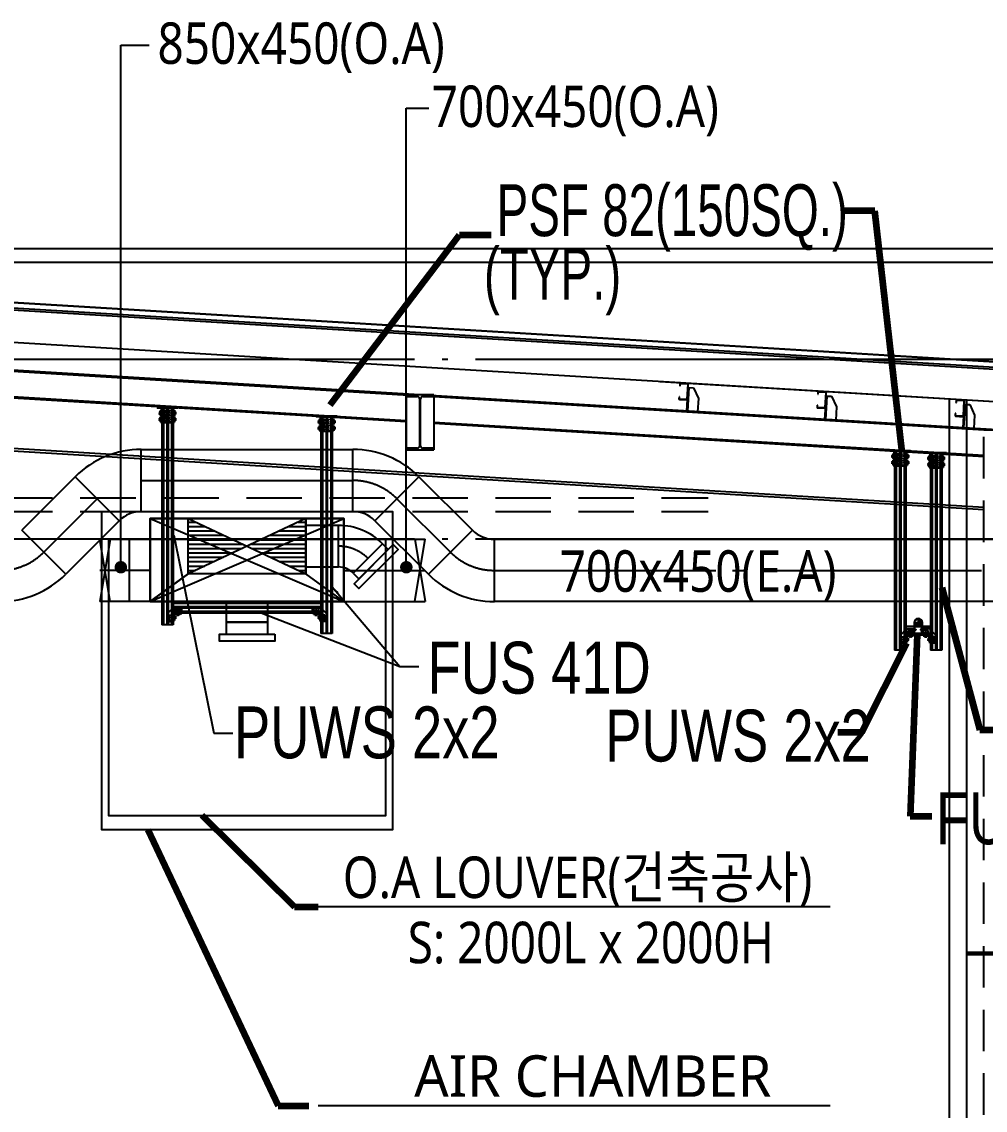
# Model space of a CAD drawing. Header units: millimetres. Extents: x 0 to 268175, y 0 to 74250.
# Drawn here: x 86202 to 93164, y 20569 to 28436 of the extents above; entities that cross this region are included whole.
import ezdxf
from ezdxf.enums import TextEntityAlignment as Align

# ---------------------------------------------------------------- set-up
doc = ezdxf.new("R2010")
doc.units = ezdxf.units.MM
doc.header["$LTSCALE"] = 200
for name, pattern in [('CEN-GAUN', [32.2, 30, -1, 0.2, -1]), ('CEN6', [12, 10, -0.75, 0.5, -0.75]), ('H3', [3, 2, -1]), ('HID', [2.3, 1.5, -0.8]), ('phl_thick', [0])]:
    doc.linetypes.add(name, pattern=pattern)
doc.layers.get('DEFPOINTS').update_dxf_attribs({"color": 137})
for name, color, linetype in [('1 CEN', 15, 'CEN-GAUN'), ('1 EA', 3, 'Continuous'), ('1 OA', 4, 'Continuous'), ('8ELE', 8, 'Continuous'), ('@@P3_P4 환상망 SUPPORT', 143, 'Continuous'), ('BA', 9, 'Continuous'), ('DIM', 7, 'Continuous'), ('PIPE', 3, 'Continuous'), ('PIPE RACK', 6, 'Continuous'), ('SYP_INSUL', 252, 'Continuous'), ('TE', 2, 'Continuous')]:
    doc.layers.add(name, color=color, linetype=linetype)
doc.styles.add('GHS_DIM', font='romans.shx', dxfattribs={"width": 0.7, "bigfont": 'ghs.shx'})
doc.styles.add('STD', font='simplex8.shx', dxfattribs={"width": 0.85, "bigfont": 'whgtxt.shx'})
doc.styles.add('SUNJIN', font='malgun.ttf')
doc.styles.add('돋움', font='')
doc.styles.add('돋움체', font='gulim.ttc')
doc.styles.get('돋움').set_extended_font_data('Dotum')
doc.dimstyles.new('DMA1', dxfattribs={"dimscale": 40, "dimtxt": 2.5, "dimasz": 3, "dimexe": 1, "dimexo": 1.5, "dimgap": 0.8, "dimtad": 1, "dimdec": 1, "dimdsep": 46, "dimtxsty": 'STD', "dimcen": -2.5, "dimclrd": 256, "dimclre": 256, "dimclrt": 7, "dimadec": 1, "dimazin": 2, "dimtfac": 0.75, "dimtdec": 1, "dimtmove": 2, "dimatfit": 3, "dimfxl": 1, "dimtvp": 1, "dimfrac": 2, "dimtolj": 1, "dimarcsym": 0})
doc.dimstyles.new('LEADER50', dxfattribs={"dimscale": 0, "dimtxt": 100, "dimasz": 100, "dimexe": 50, "dimexo": 50, "dimgap": 40, "dimtad": 1, "dimdec": 0, "dimdsep": 46, "dimtxsty": 'GHS_DIM', "dimcen": 2.5, "dimclrd": 1, "dimclre": 1, "dimclrt": 2, "dimadec": 0, "dimazin": 0, "dimtfac": 1, "dimtdec": 0, "dimtofl": 0, "dimtmove": 0, "dimatfit": 3, "dimfxl": 30, "dimtvp": 1, "dimtolj": 1, "dimtzin": 0, "dimarcsym": 0})
doc.dimstyles.new('SAMOO-25', dxfattribs={"dimscale": 100, "dimtxt": 2.5, "dimasz": 1, "dimexe": 2, "dimexo": 2, "dimgap": 1, "dimtad": 1, "dimdec": 0, "dimdsep": 46, "dimlunit": 6, "dimtxsty": '돋움', "dimblk": 'dimdot', "dimcen": 1, "dimclrd": 1, "dimclre": 1, "dimclrt": 3, "dimadec": 0, "dimazin": 0, "dimtm": 1e-09, "dimtfac": 1, "dimtdec": 0, "dimtix": 1, "dimtmove": 2, "dimatfit": 3, "dimldrblk": 'NONE', "dimfxl": 8, "dimtolj": 1, "dimarcsym": 0})

# ---------------------------------------------------------------- blocks, each defined once
blk = doc.blocks.new('A$C7DF4670E')
at = {"layer": 'PIPE', "color": 1}
blk.add_lwpolyline([(13.8, 58.6, -1), (63.8, 58.6), (63.8, 0), (68.8, 0), (68.8, 58.6, 1), (8.8, 58.6), (8.8, 0), (13.8, 0)], format="xyb", close=True, dxfattribs=at)
for points in [[(22.7, 5), (0, 5), (0, 9.3), (22.7, 9.3)], [(55, 5), (77.7, 5), (77.7, 9.3), (55, 9.3)]]:
    blk.add_lwpolyline(points, close=True, dxfattribs=at)
blk = doc.blocks.new('*X2627')
at = {"color": 0}
for p, q in [((-12702.2, 15370), (-12701.5, 15370)), ((-12697.4, 15360), (-12658.3, 15360)), ((-12679.2, 15370), (-12653.5, 15370)), ((-12677, 15380), (-12653.6, 15380))]:
    blk.add_line(p, q, dxfattribs=at)
blk = doc.blocks.new('A$C621C202B')
at = {"layer": 'PIPE', "color": 1}
for p, q in [((0, 35), (70, 35)), ((35, 70), (35, 0))]:
    blk.add_line(p, q, dxfattribs=at)
at = {"layer": 'PIPE'}
blk.add_circle((35, 35), 25, dxfattribs=at)
at = {"layer": 'PIPE', "color": 2}
for centre, start, end in [((22.5, 35), 180, 0), ((47.5, 35), 0, 180)]:
    blk.add_arc(centre, 12.5, start, end, dxfattribs=at)
at = {"layer": 'PIPE', "color": 1}
blk.add_blockref('*X2627', (12712.8, -15340.6), dxfattribs=at)
blk = doc.blocks.new('A$C33D3164D')
at = {"layer": 'PIPE'}
for name, p in [('A$C7DF4670E', (0, 0)), ('A$C621C202B', (3.8, 23.6))]:
    blk.add_blockref(name, p, dxfattribs=at)
blk = doc.blocks.new('A$Cd080613a')
at = {"layer": '@@P3_P4 환상망 SUPPORT', "color": 2, "linetype": 'phl_thick'}
for p, q in [((-20, 4.434), (-18.540497, 4.434)), ((-20, 1.034), (-20, 4.434)), ((-20, 1.034), (-18.540497, 1.034)), ((-18.540497, 4.434), (-11.18034, 4.434)), ((-18.540497, 1.034), (-18.540497, 4.434)), ((-18.540497, 1.034), (-11.18034, 1.034)), ((-13.5, 0), (-13.5, 1.034)), ((-13.5, 0), (-8, 0)), ((-11.18034, 4.434), (-10.999621, 4.526016)), ((-11.18034, 1.034), (-11.18034, 4.434)), ((-11.18034, 1.034), (-8.008727, 1.034)), ((-10.999621, 4.526016), (-10.817799, 4.607405)), ((-10.817799, 4.607405), (-10.635521, 4.678167)), ((-10.635521, 4.678167), (-10.453605, 4.738253)), ((-10.5, -10.466), (-10.5, 0)), ((-10.453605, 4.738253), (-10.273729, 4.787376)), ((-10.309559, 6.434007), (10.309559, 6.434007)), ((-10.273729, 4.787376), (-10.096742, 4.825514)), ((-10.096742, 4.825514), (-9.923378, 4.852767)), ((-9.923378, 4.852767), (-9.754732, 4.869109)), ((-9.754732, 4.869109), (-9.592018, 4.874416)), ((-9.43597, 4.869011), (-9.592018, 4.874416)), ((-9.45, 12.285517), (-8.5, 12.834)), ((-9.45, 12.285517), (-9.425949, 12.285517)), ((-9.45, 6.434), (-9.45, 12.285517)), ((-9.286802, 4.852541), (-9.43597, 4.869011)), ((-9.425949, 12.285517), (-9.225178, 12.382765)), ((-9.425949, 6.434), (-9.425949, 12.285517)), ((-9.14507, 4.825103), (-9.286802, 4.852541)), ((-9.225178, 12.382765), (-9.028632, 12.46982)), ((-9.011345, 4.786714), (-9.14507, 4.825103)), ((-9.028632, 12.46982), (-8.835734, 12.547031)), ((-8.886751, 4.737605), (-9.011345, 4.786714)), ((-8.771402, 4.677806), (-8.886751, 4.737605)), ((-8.835734, 12.547031), (-8.645934, 12.614685)), ((-8.66519, 4.60729), (-8.771402, 4.677806)), ((-8.568009, 4.52603), (-8.66519, 4.60729)), ((-8.645934, 12.614685), (-8.458704, 12.673015)), ((-8.479752, 4.434), (-8.568009, 4.52603)), ((-8.5, 12.834), (8.5, 12.834)), ((-8.383024, 4.342905), (-8.479752, 4.434)), ((-8.479752, 4.434), (8.479752, 4.434)), ((-8.458704, 12.673015), (-8.273532, 12.722205)), ((-8.298335, 4.244727), (-8.383024, 4.342905)), ((-8.225616, 4.140826), (-8.298335, 4.244727)), ((-8.273532, 12.722205), (-8.089918, 12.762387)), ((-8.164452, 4.032743), (-8.225616, 4.140826)), ((-8.114311, 3.921798), (-8.164452, 4.032743)), ((-8.073442, 3.805669), (-8.114311, 3.921798)), ((-8.089918, 12.762387), (-7.907369, 12.793645)), ((-8.041426, 3.683749), (-8.073442, 3.805669)), ((-8.018427, 3.556566), (-8.041426, 3.683749)), ((-8.004602, 3.42465), (-8.018427, 3.556566)), ((-8.006255, 0.977988), (-8.008727, 1.034)), ((-8.004136, 0.924002), (-8.006255, 0.977988)), ((-8.000031, 3.288557), (-8.004602, 3.42465)), ((-8.002394, 0.872075), (-8.004136, 0.924002)), ((-8.001102, 0.822352), (-8.002394, 0.872075)), ((-8.000288, 0.774408), (-8.001102, 0.822352)), ((-8, 0.727727), (-8.000288, 0.774408)), ((-8, -0.157176), (-8, 3.288561)), ((-7.997347, 2.169936), (-8, 2.238707)), ((-7.989459, 2.102767), (-7.997347, 2.169936)), ((-7.976272, 2.037446), (-7.989459, 2.102767)), ((-7.957771, 1.974207), (-7.976272, 2.037446)), ((-7.934047, 1.913249), (-7.957771, 1.974207)), ((-7.905217, 1.854768), (-7.934047, 1.913249)), ((-7.907369, 12.793645), (-7.725397, 12.816016)), ((-7.871396, 1.798956), (-7.905217, 1.854768)), ((-7.832213, 1.745381), (-7.871396, 1.798956)), ((-7.78686, 1.693336), (-7.832213, 1.745381)), ((-7.735268, 1.643293), (-7.78686, 1.693336)), ((-7.677382, 1.595741), (-7.735268, 1.643293)), ((-7.725397, 12.816016), (-7.543511, 12.829488)), ((-7.613221, 1.551128), (-7.677382, 1.595741)), ((-7.54299, 1.509804), (-7.613221, 1.551128)), ((-7.543511, 12.829488), (-7.361216, 12.834)), ((-7.466933, 1.472099), (-7.54299, 1.509804)), ((-7.385253, 1.438355), (-7.466933, 1.472099)), ((-7.298238, 1.408783), (-7.385253, 1.438355)), ((-7.17892, 12.829488), (-7.361216, 12.834)), ((-7.206336, 1.383563), (-7.298238, 1.408783)), ((-7.110023, 1.362871), (-7.206336, 1.383563)), ((-6.997035, 12.816016), (-7.17892, 12.829488)), ((-7.009788, 1.34687), (-7.110023, 1.362871)), ((-6.90625, 1.335597), (-7.009788, 1.34687)), ((-6.815063, 12.793645), (-6.997035, 12.816016)), ((-6.800099, 1.329011), (-6.90625, 1.335597)), ((-6.632514, 12.762387), (-6.815063, 12.793645)), ((-6.691977, 1.327135), (-6.800099, 1.329011)), ((-6.691977, 1.327135), (-6.581325, 1.329907)), ((-6.4489, 12.722205), (-6.632514, 12.762387)), ((-6.581325, 1.329907), (-6.467915, 1.337363)), ((-6.467915, 1.337363), (-6.352408, 1.349526)), ((-6.263728, 12.673015), (-6.4489, 12.722205)), ((-6.352408, 1.349526), (-6.235472, 1.366419)), ((-6.076497, 12.614685), (-6.263728, 12.673015)), ((-6.235472, 1.366419), (-6.117777, 1.387979)), ((-6.117777, 1.387979), (-6, 1.414014)), ((-5.886698, 12.547031), (-6.076497, 12.614685)), ((-6, 1.414014), (-5.30323, 1.57262)), ((-6, -1.216), (-6, 1.414014)), ((-5.6938, 12.46982), (-5.886698, 12.547031)), ((-5.497254, 12.382765), (-5.6938, 12.46982)), ((-5.296482, 12.285517), (-5.497254, 12.382765)), ((-5.30323, 1.57262), (-4.617331, 1.711087)), ((-5.296482, 12.285517), (-4.129467, 12.285517)), ((-5.296482, 6.434), (-5.296482, 12.285517)), ((-4.617331, 1.711087), (-3.940787, 1.829986)), ((-4.129467, 12.285517), (-3.727924, 12.382765)), ((-4.129467, 6.434), (-4.129467, 12.285517)), ((-3.940787, 1.829986), (-3.272149, 1.929801)), ((-3.727924, 12.382765), (-3.334832, 12.46982)), ((-3.334832, 12.46982), (-2.949037, 12.547031)), ((-3.272149, 1.929801), (-2.610019, 2.010935)), ((-2.949037, 12.547031), (-2.569437, 12.614685)), ((-2.610019, 2.010935), (-1.953047, 2.07371)), ((-2.569437, 12.614685), (-2.194977, 12.673015)), ((-2.194977, 12.673015), (-1.824632, 12.722205)), ((-1.953047, 2.07371), (-1.299912, 2.118373)), ((-1.824632, 12.722205), (-1.457404, 12.762387)), ((-1.457404, 12.762387), (-1.092307, 12.793645)), ((-1.299912, 2.118373), (-0.649322, 2.145102)), ((-1.092307, 12.793645), (-0.728363, 12.816016)), ((-0.728363, 12.816016), (-0.364591, 12.829488)), ((-0.649322, 2.145102), (0, 2.154)), ((-0.364591, 12.829488), (0, 12.834)), ((0.364591, 12.829488), (0, 12.834)), ((0.649322, 2.145102), (0, 2.154)), ((0.728363, 12.816016), (0.364591, 12.829488)), ((1.299912, 2.118373), (0.649322, 2.145102)), ((1.092307, 12.793645), (0.728363, 12.816016)), ((1.457404, 12.762387), (1.092307, 12.793645)), ((1.953047, 2.07371), (1.299912, 2.118373)), ((1.824632, 12.722205), (1.457404, 12.762387)), ((2.194977, 12.673015), (1.824632, 12.722205)), ((2.610019, 2.010935), (1.953047, 2.07371)), ((2.569437, 12.614685), (2.194977, 12.673015)), ((2.949037, 12.547031), (2.569437, 12.614685)), ((3.272149, 1.929801), (2.610019, 2.010935)), ((3.334832, 12.46982), (2.949037, 12.547031)), ((3.940787, 1.829986), (3.272149, 1.929801)), ((3.727924, 12.382765), (3.334832, 12.46982)), ((4.129467, 12.285517), (3.727924, 12.382765)), ((4.617331, 1.711087), (3.940787, 1.829986)), ((4.129467, 12.285517), (5.296482, 12.285517)), ((4.129467, 6.434), (4.129467, 12.285517)), ((5.30323, 1.57262), (4.617331, 1.711087)), ((5.296482, 12.285517), (5.517089, 12.391922)), ((5.296482, 6.434), (5.296482, 12.285517)), ((6, 1.414014), (5.30323, 1.57262)), ((5.517089, 12.391922), (5.732653, 12.48604)), ((5.732653, 12.48604), (5.943938, 12.568319)), ((5.943938, 12.568319), (6.151669, 12.639125)), ((6.117777, 1.387979), (6, 1.414014)), ((6, -1.216), (6, 1.414014)), ((6.235472, 1.366419), (6.117777, 1.387979)), ((6.151669, 12.639125), (6.356539, 12.698744)), ((6.352408, 1.349526), (6.235472, 1.366419)), ((6.467915, 1.337363), (6.352408, 1.349526)), ((6.356539, 12.698744), (6.559224, 12.747389)), ((6.581325, 1.329907), (6.467915, 1.337363)), ((6.559224, 12.747389), (6.760381, 12.785202)), ((6.691977, 1.327135), (6.581325, 1.329907)), ((6.691977, 1.327135), (6.800099, 1.329011)), ((6.760381, 12.785202), (6.960663, 12.812253)), ((6.800099, 1.329011), (6.90625, 1.335597)), ((6.90625, 1.335597), (7.009788, 1.34687)), ((6.960663, 12.812253), (7.160721, 12.828542)), ((7.009788, 1.34687), (7.110023, 1.362871)), ((7.110023, 1.362871), (7.206336, 1.383563)), ((7.160721, 12.828542), (7.361216, 12.834)), ((7.206336, 1.383563), (7.298238, 1.408783)), ((7.298238, 1.408783), (7.385253, 1.438355)), ((7.583949, 12.827266), (7.361216, 12.834)), ((7.385253, 1.438355), (7.466933, 1.472099)), ((7.466933, 1.472099), (7.54299, 1.509804)), ((7.54299, 1.509804), (7.613221, 1.551128)), ((7.806234, 12.80717), (7.583949, 12.827266)), ((7.613221, 1.551128), (7.677382, 1.595741)), ((7.677382, 1.595741), (7.735268, 1.643293)), ((7.735268, 1.643293), (7.78686, 1.693336)), ((7.78686, 1.693336), (7.832213, 1.745381)), ((8.028974, 12.773795), (7.806234, 12.80717)), ((7.832213, 1.745381), (7.871395, 1.798957)), ((7.871395, 1.798957), (7.905217, 1.854768)), ((7.905217, 1.854768), (7.934047, 1.913249)), ((7.934047, 1.913249), (7.957771, 1.974207)), ((7.957771, 1.974207), (7.976272, 2.037446)), ((7.976272, 2.037446), (7.989459, 2.102767)), ((7.989459, 2.102767), (7.997347, 2.169936)), ((7.997347, 2.169936), (8, 2.238707)), ((8, 3.288561), (8.004602, 3.42465)), ((8, -0.157176), (8, 3.288561)), ((8, 0.727727), (8.000288, 0.774408)), ((8, 0), (13.5, 0)), ((8.000288, 0.774408), (8.001102, 0.822352)), ((8.001102, 0.822352), (8.002394, 0.872075)), ((8.002394, 0.872075), (8.004128, 0.923982)), ((8.004128, 0.923982), (8.006255, 0.977988)), ((8.004602, 3.42465), (8.018427, 3.556566)), ((8.006255, 0.977988), (8.008727, 1.034)), ((8.008727, 1.034), (20, 1.034)), ((8.018427, 3.556566), (8.041426, 3.683749)), ((8.253062, 12.727113), (8.028974, 12.773795)), ((8.041426, 3.683749), (8.073442, 3.805669)), ((8.073442, 3.805669), (8.114311, 3.921798)), ((8.114311, 3.921798), (8.164452, 4.032743)), ((8.164452, 4.032743), (8.225616, 4.140826)), ((8.225616, 4.140826), (8.298335, 4.244727)), ((8.479397, 12.666988), (8.253062, 12.727113)), ((8.298335, 4.244727), (8.383024, 4.342905)), ((8.383024, 4.342905), (8.4798, 4.433966)), ((8.70889, 12.593179), (8.479397, 12.666988)), ((8.479752, 4.434), (8.567993, 4.526015)), ((9.45, 12.285517), (8.5, 12.834)), ((8.567993, 4.526015), (8.665364, 4.607404)), ((8.665364, 4.607404), (8.772082, 4.678167)), ((8.942483, 12.505333), (8.70889, 12.593179)), ((8.772082, 4.678167), (8.888251, 4.738253)), ((8.888251, 4.738253), (9.013275, 4.787375)), ((9.181157, 12.402978), (8.942483, 12.505333)), ((9.013275, 4.787375), (9.146859, 4.825513)), ((9.146859, 4.825513), (9.288848, 4.852767)), ((9.425949, 12.285517), (9.181157, 12.402978)), ((9.288848, 4.852767), (9.438622, 4.869109)), ((9.425949, 12.285517), (9.45, 12.285517)), ((9.425949, 6.434), (9.425949, 12.285517)), ((9.438622, 4.869109), (9.595039, 4.874416)), ((9.45, 6.434), (9.45, 12.285517)), ((9.757758, 4.869011), (9.595039, 4.874416)), ((9.925931, 4.852541), (9.757758, 4.869011)), ((10.099052, 4.825103), (9.925931, 4.852541)), ((10.276366, 4.786714), (10.099052, 4.825103)), ((10.45592, 4.737606), (10.276366, 4.786714)), ((10.63676, 4.677807), (10.45592, 4.737606)), ((10.5, -10.466), (10.5, 0)), ((10.81822, 4.607291), (10.63676, 4.677807)), ((10.999636, 4.526031), (10.81822, 4.607291)), ((11.18034, 4.434), (10.999636, 4.526031)), ((11.18034, 4.434), (18.540497, 4.434)), ((11.18034, 1.034), (11.18034, 4.434)), ((13.5, 0), (13.5, 1.034)), ((18.540497, 4.434), (20, 4.434)), ((18.540497, 1.034), (18.540497, 4.434)), ((20, 1.034), (20, 4.434)), ((-17.5, -10.466), (-6.800735, -10.466)), ((-17.5, -18.466001), (-17.5, -10.466)), ((-17.5, -18.466001), (17.5, -18.466001)), ((-6.800735, -16.249999), (-6.800735, -10.466)), ((-6.800735, -16.249999), (6.800735, -16.249999)), ((-6, -1.216), (6, -1.216)), ((-5, -20.63), (-5, -18.466001)), ((-4.064, -21.565999), (-5, -20.63)), ((-5, -20.63), (5, -20.63)), ((-4.064, -21.565999), (4.064, -21.565999)), ((4.064, -21.565999), (5, -20.63)), ((5, -20.63), (5, -18.466001)), ((6.800735, -10.466), (17.5, -10.466)), ((6.800735, -16.249999), (6.800735, -10.466)), ((14.5, -18.466001), (14.5, -10.466)), ((17.5, -18.466001), (17.5, -10.466))]:
    blk.add_line(p, q, dxfattribs=at)
for centre, start, end in [((-10.309559, -0.066037), 90.0000006357, 136.1868593859), ((10.309559, -0.066037), 43.8131406141, 89.9999993643)]:
    blk.add_arc(centre, 6.500044, start, end, dxfattribs=at)
for centre, start_param, end_param in [((-6, -0.157176), 3.1415926536, 4.7123889763), ((6, -0.157176), 4.7123889844, 6.2831853072)]:
    blk.add_ellipse(centre, major_axis=(2, 0), ratio=0.529412, start_param=start_param, end_param=end_param, dxfattribs=at)
blk = doc.blocks.new('A$C467f8655')
at = {"layer": '@@P3_P4 환상망 SUPPORT', "color": 5, "linetype": 'Continuous', "lineweight": 0, "extrusion": (1, -2.22045e-16, -2.22045e-16)}
for p, q in [((-75, 0), (-75, -8)), ((-75, 0), (75, 0)), ((75, 0), (75, -8)), ((-75, -8), (75, -8)), ((-46, -116), (-46, -8)), ((-29.8, -25), (-29.8, -35.3)), ((-29.8, -48.7), (-29.8, -59)), ((-29.8, -71), (-29.8, -81.3)), ((-14.2, -24), (-28.8, -24)), ((-28.8, -60), (-14.2, -60)), ((-14.2, -70), (-28.8, -70)), ((-13.2, -35.3), (-13.2, -25)), ((-13.2, -59), (-13.2, -48.7)), ((-13.2, -81.3), (-13.2, -71)), ((-1, -116), (-1, -8)), ((1, -116), (1, -8)), ((13.2, -35.3), (13.2, -25)), ((13.2, -59), (13.2, -48.7)), ((13.2, -81.3), (13.2, -71)), ((14.2, -24), (28.8, -24)), ((28.8, -60), (14.2, -60)), ((14.2, -70), (28.8, -70)), ((29.8, -25), (29.8, -35.3)), ((29.8, -48.7), (29.8, -59)), ((29.8, -71), (29.8, -81.3)), ((46, -116), (46, -8)), ((-38, -116), (-46, -116)), ((-38, -116), (-1, -116)), ((-29.8, -94.7), (-29.8, -105)), ((-28.8, -106), (-14.2, -106)), ((-13.2, -105), (-13.2, -94.7)), ((1, -116), (38, -116)), ((13.2, -105), (13.2, -94.7)), ((28.8, -106), (14.2, -106)), ((29.8, -94.7), (29.8, -105)), ((46, -116), (38, -116))]:
    blk.add_line(p, q, dxfattribs=at)
at = {"layer": '@@P3_P4 환상망 SUPPORT', "color": 5, "linetype": 'Continuous', "lineweight": 0}
for centre, radius, start, end in [((-21.5, -42), 10.7, 140.77312, 219.22688), ((-21.5, -42), 10.6, 320.77312, 39.22688), ((-21.5, -88), 10.7, 140.77312, 219.22688), ((-21.5, -88), 10.6, 320.77312, 39.22688)]:
    blk.add_arc(centre, radius, start, end, dxfattribs=at)
at = {"layer": '@@P3_P4 환상망 SUPPORT', "color": 5, "linetype": 'Continuous', "lineweight": 0, "extrusion": (-2.22045e-16, 4.93038e-32, -1)}
for centre, radius, start, end in [((28.8, -25), 1, 0, 90), ((28.8, -59), 1, 270, 0), ((28.8, -71), 1, 0, 90), ((14.2, -25), 1, 90, 180), ((14.2, -59), 1, 180, 270), ((14.2, -71), 1, 90, 180), ((-21.5, -42), 10.6, 320.77312, 39.22688), ((-14.2, -25), 1, 0, 90), ((-14.2, -59), 1, 270, 0), ((-14.2, -71), 1, 0, 90), ((-28.8, -25), 1, 90, 180), ((-28.8, -59), 1, 180, 270), ((-28.8, -71), 1, 90, 180), ((-21.5, -42), 10.6, 140.77312, 219.22688), ((28.8, -105), 1, 270, 0), ((14.2, -105), 1, 180, 270), ((-21.5, -88), 10.6, 320.77312, 39.22688), ((-14.2, -105), 1, 270, 0), ((-28.8, -105), 1, 180, 270), ((-21.5, -88), 10.6, 140.77312, 219.22688)]:
    blk.add_arc(centre, radius, start, end, dxfattribs=at)
at = {"layer": '@@P3_P4 환상망 SUPPORT', "color": 2, "linetype": 'Continuous', "xscale": -1, "rotation": 90}
for p in [(-46, -42), (-46, -88)]:
    blk.add_blockref('A$Cd080613a', p, dxfattribs=at)
at = {"layer": '@@P3_P4 환상망 SUPPORT', "color": 2, "linetype": 'Continuous', "rotation": 270}
for p in [(46, -42), (46, -88)]:
    blk.add_blockref('A$Cd080613a', p, dxfattribs=at)
blk = doc.blocks.new('*U3831')
at = {"layer": '@@P3_P4 환상망 SUPPORT', "linetype": 'phl_thick'}
for p, q in [((0, 41), (1565.6, 41)), ((0, -41), (0, 41)), ((0, 36.1), (1565.6, 36.1)), ((0, 31.3), (1565.6, 31.3)), ((0, 30.6), (1565.6, 30.6)), ((0, 30.4), (1565.6, 30.4)), ((0, 29.7), (1565.6, 29.7)), ((0, 4.1), (1565.6, 4.1)), ((0, 0), (1565.6, 0)), ((1565.6, -41), (1565.6, 41)), ((0, -4.1), (1565.6, -4.1)), ((0, -29.7), (1565.6, -29.7)), ((0, -30.4), (1565.6, -30.4)), ((0, -30.6), (1565.6, -30.6)), ((0, -31.3), (1565.6, -31.3)), ((0, -36.1), (1565.6, -36.1)), ((0, -41), (1565.6, -41))]:
    blk.add_line(p, q, dxfattribs=at)
blk = doc.blocks.new('*U3832')
at = {"layer": '@@P3_P4 환상망 SUPPORT', "linetype": 'phl_thick'}
for p, q in [((0, 41), (1565.6, 41)), ((0, -41), (0, 41)), ((0, 36.1), (1565.6, 36.1)), ((0, 31.3), (1565.6, 31.3)), ((0, 30.6), (1565.6, 30.6)), ((0, 30.4), (1565.6, 30.4)), ((0, 29.7), (1565.6, 29.7)), ((0, 4.1), (1565.6, 4.1)), ((0, 0), (1565.6, 0)), ((1565.6, -41), (1565.6, 41)), ((0, -4.1), (1565.6, -4.1)), ((0, -29.7), (1565.6, -29.7)), ((0, -30.4), (1565.6, -30.4)), ((0, -30.6), (1565.6, -30.6)), ((0, -31.3), (1565.6, -31.3)), ((0, -36.1), (1565.6, -36.1)), ((0, -41), (1565.6, -41))]:
    blk.add_line(p, q, dxfattribs=at)
blk = doc.blocks.new('*U3787')
at = {"layer": '@@P3_P4 환상망 SUPPORT', "linetype": 'phl_thick'}
for p, q in [((0, 41), (1068, 41)), ((0, -41), (0, 41)), ((0, 36.1), (1068, 36.1)), ((0, 31.3), (1068, 31.3)), ((0, 30.6), (1068, 30.6)), ((0, 30.4), (1068, 30.4)), ((0, 29.7), (1068, 29.7)), ((0, 4.1), (1068, 4.1)), ((0, 0), (1068, 0)), ((1068, -41), (1068, 41)), ((0, -4.1), (1068, -4.1)), ((0, -29.7), (1068, -29.7)), ((0, -30.4), (1068, -30.4)), ((0, -30.6), (1068, -30.6)), ((0, -31.3), (1068, -31.3)), ((0, -36.1), (1068, -36.1)), ((0, -41), (1068, -41))]:
    blk.add_line(p, q, dxfattribs=at)
blk = doc.blocks.new('A$Cc3c98554')
at = {"layer": '@@P3_P4 환상망 SUPPORT', "color": 6, "linetype": 'phl_thick'}
for p, q in [((-57, 0), (0, 0)), ((0, -45), (0, 0)), ((-103, -46), (-57.000017, -0.000015)), ((-103, -103), (-103, -46)), ((-91, -57), (-74.5, -57)), ((-91, -68.265017), (-91, -57)), ((-74.5, -68.265017), (-74.5, -57)), ((-64.816234, -46), (-57, -38.183766)), ((-64.816234, -46), (-62, -46)), ((-63, -103), (-63, -46)), ((-62, -103), (-62, -46)), ((-58, -103), (-58, -46)), ((-57, -41), (-57, -38.183766)), ((-57, -40), (0, -40)), ((-57, -41), (0, -41)), ((-57, -45), (0, -45)), ((-46, -12), (-34.734983, -12)), ((-46, -28.5), (-46, -12)), ((-46, -28.5), (-34.734983, -28.5)), ((-21.265018, -12), (-10, -12)), ((-21.265018, -28.5), (-10, -28.5)), ((-10, -28.5), (-10, -12)), ((-103, -103), (-58, -103)), ((-91, -93), (-91, -81.734982)), ((-91, -93), (-74.5, -93)), ((-74.5, -93), (-74.5, -81.734982))]:
    blk.add_line(p, q, dxfattribs=at)
for centre, radius, start, end in [((-82.75, -75), 10.65, 140.7731191166, 219.2268729756), ((-82.75, -75), 10.65, 320.7731270244, 39.2268808834), ((-57, -46), 5, 90.0000000017, 180), ((-57, -46), 1, 90.0000000067, 180), ((-28, -20.25), 10.65, 50.7731270244, 129.2268808822), ((-28, -20.25), 10.65, 230.7731191178, 309.2268729756)]:
    blk.add_arc(centre, radius, start, end, dxfattribs=at)
at = {"layer": '@@P3_P4 환상망 SUPPORT', "color": 2, "linetype": 'Continuous'}
for p, rotation in [((-58, -75), 270), ((-28, -45), 180)]:
    blk.add_blockref('A$Cd080613a', p, dxfattribs=dict(at, rotation=rotation))
blk = doc.blocks.new('*U4041')
at = {"layer": '@@P3_P4 환상망 SUPPORT', "linetype": 'phl_thick'}
for p, q in [((0, 41), (1435.7, 41)), ((0, -41), (0, 41)), ((0, 36.1), (1435.7, 36.1)), ((0, 31.3), (1435.7, 31.3)), ((0, 30.6), (1435.7, 30.6)), ((0, 30.4), (1435.7, 30.4)), ((0, 29.7), (1435.7, 29.7)), ((0, 4.1), (1435.7, 4.1)), ((0, 0), (1435.7, 0)), ((1435.7, -41), (1435.7, 41)), ((0, -4.1), (1435.7, -4.1)), ((0, -29.7), (1435.7, -29.7)), ((0, -30.4), (1435.7, -30.4)), ((0, -30.6), (1435.7, -30.6)), ((0, -31.3), (1435.7, -31.3)), ((0, -36.1), (1435.7, -36.1)), ((0, -41), (1435.7, -41))]:
    blk.add_line(p, q, dxfattribs=at)
blk = doc.blocks.new('*U4043')
at = {"layer": '@@P3_P4 환상망 SUPPORT', "linetype": 'phl_thick'}
for p, q in [((0, 41), (1420.8, 41)), ((0, -41), (0, 41)), ((0, 36.1), (1420.8, 36.1)), ((0, 31.3), (1420.8, 31.3)), ((0, 30.6), (1420.8, 30.6)), ((0, 30.4), (1420.8, 30.4)), ((0, 29.7), (1420.8, 29.7)), ((0, 4.1), (1420.8, 4.1)), ((0, 0), (1420.8, 0)), ((1420.8, -41), (1420.8, 41)), ((0, -4.1), (1420.8, -4.1)), ((0, -29.7), (1420.8, -29.7)), ((0, -30.4), (1420.8, -30.4)), ((0, -30.6), (1420.8, -30.6)), ((0, -31.3), (1420.8, -31.3)), ((0, -36.1), (1420.8, -36.1)), ((0, -41), (1420.8, -41))]:
    blk.add_line(p, q, dxfattribs=at)
blk = doc.blocks.new('dimdot')
blk.add_line((-2, 0), (2, 0))
blk.add_circle((0, 0), 0.5)

msp = doc.modelspace()

# ---------------------------------------------------------------- hatches: boundary and pattern name
at = {"layer": '1 OA', "linetype": 'CEN6', "ltscale": 0.8}
h = msp.add_hatch(dxfattribs=at)
h.set_pattern_fill('LINE', color=1, scale=10, angle=360)
h.set_pattern_definition([(360, (195952.95, 206715.502), (2e-14, 31.75), [])])
h.paths.add_polyline_path([(87404.9, 24445.7), (87404.9, 24845.7), (88254.9, 24445.7), (88254.9, 24845.7)])

# ---------------------------------------------------------------- linework, layer by layer
at = {"layer": '1 CEN'}
for p, q in [((108359.9, 26795.7), (59849.9, 26795.7)), ((108359.9, 25995.7), (60539.6, 25995.7)), ((108359.9, 24695.7), (59849.9, 24695.7))]:
    msp.add_line(p, q, dxfattribs=at)
at = {"layer": '1 EA'}
for p, q in [((87065.4, 25345.7), (88594.4, 25345.7)), ((87065.4, 24895.7), (87065.4, 25345.7)), ((88594.4, 24895.7), (88594.4, 25345.7)), ((86588.1, 25148), (86201.7, 24761.6)), ((86906.3, 24829.8), (86588.1, 25148)), ((88753.5, 24829.8), (89071.7, 25148)), ((89071.7, 25148), (89458.1, 24761.6)), ((87065.4, 24895.7), (88594.4, 24895.7)), ((86906.3, 24829.8), (86519.9, 24443.4)), ((88753.5, 24829.8), (89139.9, 24443.4)), ((86519.9, 24443.4), (86201.7, 24761.6)), ((89139.9, 24443.4), (89458.1, 24761.6)), ((89617.2, 24695.7), (93729.9, 24695.7)), ((89617.2, 24245.7), (89617.2, 24695.7)), ((93729.9, 24245.7), (89617.2, 24245.7))]:
    msp.add_line(p, q, dxfattribs=at)
at = {"layer": '1 EA', "color": 1, "linetype": 'CEN6', "ltscale": 0.8}
for p, q in [((87065.4, 25120.7), (88594.4, 25120.7)), ((86747.2, 24988.9), (86360.8, 24602.5)), ((88912.6, 24988.9), (89299, 24602.5)), ((87129.9, 24470.7), (86764.8, 24470.7)), ((88529.9, 24470.7), (89118.1, 24470.7)), ((89617.2, 24470.7), (93729.9, 24470.7))]:
    msp.add_line(p, q, dxfattribs=at)
at = {"layer": '1 EA'}
for centre, radius, start, end in [((87065.4, 24670.7), 675, 90, 135), ((88594.4, 24670.7), 675, 45, 90), ((87065.4, 24670.7), 225, 90, 135), ((88594.4, 24670.7), 225, 45, 90), ((89617.2, 24920.7), 225, 225, 270), ((86042.6, 24920.7), 675, 270, 315), ((89617.2, 24920.7), 675, 225, 270)]:
    msp.add_arc(centre, radius, start, end, dxfattribs=at)
at = {"layer": '1 EA', "color": 1, "linetype": 'CEN6', "ltscale": 0.8}
for centre, start, end in [((88594.4, 24670.7), 45, 90), ((86042.6, 24920.7), 270, 315), ((89617.2, 24920.7), 225, 270)]:
    msp.add_arc(centre, 450, start, end, dxfattribs=at)
at = {"layer": '1 OA'}
for p, q in [((88490.4, 24795.7), (88404.9, 24795.7)), ((88490.4, 24495.7), (88490.4, 24795.7)), ((87129.9, 24695.7), (86764.8, 24695.7)), ((86840.2, 24695.7), (86764.8, 24245.7)), ((86840.2, 24245.7), (86764.8, 24695.7)), ((88529.9, 24695.7), (89118.1, 24695.7)), ((88808.6, 24663.9), (88596.4, 24451.7)), ((88850.6, 24621.8), (88808.6, 24663.9)), ((89042.7, 24695.7), (89118.1, 24245.7)), ((89042.7, 24245.7), (89118.1, 24695.7)), ((88404.9, 24595.7), (88404.9, 24295.7)), ((88638.5, 24409.7), (88850.6, 24621.8)), ((88404.9, 24495.7), (88490.4, 24495.7)), ((88596.4, 24451.7), (88638.5, 24409.7)), ((87129.9, 24245.7), (86764.8, 24245.7)), ((88529.9, 24245.7), (89118.1, 24245.7))]:
    msp.add_line(p, q, dxfattribs=at)
for points in [[(87129.9, 24245.7), (87129.9, 24845.7), (88529.9, 24845.7), (88529.9, 24245.7)], [(88529.9, 24245.7), (88529.9, 24845.7), (87129.9, 24845.7), (87129.9, 24245.7)], [(88254.9, 24845.7), (88254.9, 24445.7), (87404.9, 24445.7), (87404.9, 24845.7)], [(87679.9, 24095.7), (87679.9, 24010.2), (87979.9, 24010.2), (87979.9, 24095.7)]]:
    msp.add_lwpolyline(points, close=True, dxfattribs=at)
at = {"layer": '1 OA', "color": 1, "linetype": 'CEN6', "ltscale": 0.8}
for points in [[(87129.9, 24245.7), (87129.9, 24845.7), (88529.9, 24245.7), (87129.9, 24245.7), (88529.9, 24845.7)], [(87404.9, 24445.7), (87404.9, 24845.7), (88254.9, 24445.7), (88254.9, 24845.7), (87404.9, 24445.7)]]:
    msp.add_lwpolyline(points, dxfattribs=at)
at = {"layer": '1 OA'}
for points in [[(87129.9, 24245.7), (87404.9, 24445.7), (87404.9, 24845.7), (87129.9, 24845.7), (87129.9, 24245.7)], [(87129.9, 24245.7), (87404.9, 24445.7), (87404.9, 24845.7), (87129.9, 24845.7), (87129.9, 24245.7)], [(88529.9, 24245.7), (88254.9, 24445.7), (88254.9, 24845.7), (88529.9, 24845.7), (88529.9, 24245.7)], [(88254.9, 24795.7), (88254.9, 24495.7), (88404.9, 24495.7), (88404.9, 24795.7), (88254.9, 24795.7)], [(87129.9, 24695.7), (87129.9, 24245.7), (86979.9, 24245.7), (86979.9, 24695.7), (87129.9, 24695.7)], [(88529.9, 24245.7), (88254.9, 24445.7), (87404.9, 24445.7), (87129.9, 24245.7), (88529.9, 24245.7)], [(87979.9, 24245.7), (87679.9, 24245.7), (87679.9, 24095.7), (87979.9, 24095.7), (87979.9, 24245.7)]]:
    msp.add_lwpolyline(points, dxfattribs=at)
at = {"layer": '1 OA', "color": 2}
msp.add_lwpolyline([(88886, 24657.2), (88603.1, 24374.4), (88638.5, 24339), (88921.3, 24621.8), (88886, 24657.2)], dxfattribs=at)
msp.add_lwpolyline([(88029.9, 24010.2), (88029.9, 23960.2), (87629.9, 23960.2), (87629.9, 24010.2)], close=True, dxfattribs=at)
at = {"layer": '1 OA'}
for radius in [450, 150]:
    msp.add_arc((88490.4, 24345.7), radius, 45, 90, dxfattribs=at)
at = {"layer": '1 OA', "color": 1, "linetype": 'CEN6', "ltscale": 0.8}
msp.add_arc((88490.4, 24345.7), 300, 45, 90, dxfattribs=at)
at = {"layer": '8ELE'}
for p, q in [((106794.9, 26795.7), (62864.9, 26795.7)), ((106249.9, 26695.7), (63474.9, 26695.7))]:
    msp.add_line(p, q, dxfattribs=at)
at = {"layer": '@@P3_P4 환상망 SUPPORT', "linetype": 'phl_thick'}
for p, q in [((92590.9, 24068.2), (92768.9, 24068.2)), ((92590.9, 24006.2), (92590.9, 24068.2)), ((92590.9, 24064.1), (92768.9, 24064.1)), ((92590.9, 24017.5), (92768.9, 24017.5)), ((92590.9, 24016.8), (92768.9, 24016.8)), ((92590.9, 24016.6), (92768.9, 24016.6)), ((92590.9, 24015.9), (92768.9, 24015.9)), ((92590.9, 24011.1), (92768.9, 24011.1)), ((92590.9, 24006.2), (92768.9, 24006.2)), ((92768.9, 24006.2), (92768.9, 24068.2))]:
    msp.add_line(p, q, dxfattribs=at)
at = {"layer": 'BA'}
for p, q in [((105913.8, 25211.7), (84829.9, 26486.6)), ((84829.9, 26446.5), (105911.5, 25171.8)), ((84829.9, 26432.5), (105758.8, 25167)), ((105744.6, 24931.4), (84829.9, 26196)), ((93288.7, 25484.2), (84829.9, 25995.7)), ((88997.3, 25735.7), (84904.9, 25983.1)), ((105744.6, 24931.4), (90812.7, 25834.3)), ((90957.6, 25820.1), (90956.7, 25805.5)), ((90956.7, 25805.5), (90959.9, 25805.4)), ((90959.9, 25805.4), (90960.7, 25819.6)), ((91012.4, 25822.2), (90963.3, 25825.2)), ((90963.4, 25822), (91011.9, 25819)), ((91014.3, 25816.3), (91007.7, 25708)), ((91010.9, 25707.6), (91017.5, 25816.5)), ((88979.9, 25552.4), (84904.9, 25798.8)), ((88979.9, 25544.4), (84904.9, 25790.8)), ((88979.9, 25735.7), (88979.9, 25342.7)), ((89179.4, 25738.7), (88980.4, 25738.7)), ((88980.4, 25738.7), (88980.4, 25727.7)), ((88980.4, 25727.7), (89060.4, 25727.7)), ((89099.4, 25727.7), (89179.4, 25727.7)), ((89179.4, 25727.7), (89179.4, 25738.7)), ((89179.9, 25735.7), (89179.9, 25342.7)), ((90951.9, 25725.7), (90951, 25711.2)), ((90955.1, 25725.5), (90951.9, 25725.7)), ((90954.2, 25711.3), (90955.1, 25725.5)), ((91016, 25791.9), (91022, 25791.6)), ((91955.7, 25759.7), (91954.9, 25745.2)), ((91954.9, 25745.2), (91958.1, 25745)), ((91958.1, 25745), (91958.9, 25759.2)), ((92010.5, 25761.9), (91961.5, 25764.8)), ((91961.6, 25761.6), (92010, 25758.7)), ((92012.4, 25756), (92005.9, 25647.7)), ((92009.1, 25647.2), (92015.6, 25756.1)), ((92014.2, 25731.6), (92020.1, 25731.2)), ((89076.4, 25711.7), (89076.4, 25369.7)), ((89083.4, 25369.7), (89083.4, 25711.7)), ((93154.9, 25484.3), (89179.9, 25724.6)), ((90956.1, 25705.4), (91005.1, 25702.4)), ((91005, 25705.7), (90956.6, 25708.6)), ((91950, 25665.3), (91949.2, 25650.8)), ((91953.2, 25665.1), (91950, 25665.3)), ((91952.4, 25650.9), (91953.2, 25665.1)), ((92003.2, 25645.3), (91954.8, 25648.2)), ((92904.9, 25707.8), (92904.9, 18695.7)), ((92953.9, 25699.4), (92953, 25684.8)), ((92953, 25684.8), (92956.2, 25684.6)), ((92956.2, 25684.6), (92957.1, 25698.9)), ((93008.7, 25701.5), (92959.7, 25704.5)), ((92959.8, 25701.3), (93008.2, 25698.3)), ((93010.6, 25695.6), (93004.1, 25587.3)), ((93007.2, 25586.8), (93013.8, 25695.7)), ((93012.3, 25671.2), (93018.3, 25670.9)), ((93029.9, 25700.2), (93029.9, 18695.7)), ((105626, 24738.2), (90812.7, 25633.9)), ((91954.3, 25645), (92003.3, 25642.1)), ((92948.2, 25605), (92947.3, 25590.5)), ((92951.4, 25604.8), (92948.2, 25605)), ((92950.6, 25590.6), (92951.4, 25604.8)), ((92952.5, 25584.7), (93001.5, 25581.7)), ((93001.4, 25584.9), (92952.9, 25587.9)), ((93154.9, 25300), (89179.9, 25540.3)), ((93154.9, 25291.9), (89179.9, 25532.3)), ((93154.9, 24926.3), (84829.9, 25429.6)), ((93154.9, 24909.2), (84829.9, 25412.6)), ((93154.9, 25485.7), (93504.9, 25485.7)), ((89060.4, 25353.7), (88980.4, 25353.7)), ((88980.4, 25353.7), (88980.4, 25342.7)), ((88980.4, 25342.7), (89179.4, 25342.7)), ((89179.4, 25353.7), (89099.4, 25353.7)), ((89179.4, 25342.7), (89179.4, 25353.7)), ((93029.9, 21710.7), (98554.9, 21710.7)), ((93029.9, 21703.7), (98554.9, 21703.7)), ((93029.9, 21695.7), (98554.9, 21695.7))]:
    msp.add_line(p, q, dxfattribs=at)
at = {"layer": 'BA', "linetype": 'ByBlock'}
for p, q in [((91016, 25791.9), (91005.7, 25622.3)), ((91022, 25791.6), (91011.7, 25621.9)), ((91022, 25791.6), (91055.9, 25789.5)), ((91055.9, 25789.5), (91091.3, 25712.3)), ((92014.2, 25731.6), (92003.9, 25561.9)), ((92020.1, 25731.2), (92009.9, 25561.5)), ((92020.1, 25731.2), (92054.1, 25729.2)), ((92054.1, 25729.2), (92089.5, 25651.9)), ((91091.3, 25712.3), (91085.6, 25617.4)), ((92089.5, 25651.9), (92083.8, 25557.1)), ((93012.3, 25671.2), (93002.1, 25501.5)), ((93018.3, 25670.9), (93008.1, 25501.2)), ((93018.3, 25670.9), (93052.3, 25668.8)), ((93052.3, 25668.8), (93087.7, 25591.5)), ((91005.7, 25622.3), (91085.6, 25617.4)), ((93087.7, 25591.5), (93081.9, 25496.7)), ((92003.9, 25561.9), (92083.8, 25557.1)), ((93002.1, 25501.5), (93081.9, 25496.7))]:
    msp.add_line(p, q, dxfattribs=at)
at = {"layer": 'BA', "linetype": 'HID'}
msp.add_line((93154.9, 18695.7), (93154.9, 25485.7), dxfattribs=at)
at = {"layer": 'BA'}
for centre, radius, start, end in [((90963, 25819.7), 5.45, 86.53982, 176.53982), ((90963.3, 25819.4), 2.55, 86.53982, 176.53982), ((91011.7, 25816.5), 2.55, 356.53982, 86.53982), ((91012, 25816.8), 5.45, 356.53982, 86.53982), ((89060.4, 25711.7), 16, 0, 90), ((89099.4, 25711.7), 16, 90, 180), ((91961.2, 25759.4), 5.45, 86.53982, 176.53982), ((91961.5, 25759.1), 2.55, 86.53982, 176.53982), ((92009.9, 25756.1), 2.55, 356.53982, 86.53982), ((92010.2, 25756.4), 5.45, 356.53982, 86.53982), ((90956.4, 25710.8), 5.45, 176.53982, 266.53982), ((90956.7, 25711.1), 2.55, 176.53982, 266.53982), ((91005.2, 25708.2), 2.55, 266.53982, 356.53982), ((91005.4, 25707.9), 5.45, 266.53982, 356.53982), ((91954.6, 25650.5), 5.45, 176.53982, 266.53982), ((91954.9, 25650.8), 2.55, 176.53982, 266.53982), ((92003.3, 25647.8), 2.55, 266.53982, 356.53982), ((92003.6, 25647.5), 5.45, 266.53982, 356.53982), ((92959.4, 25699), 5.45, 86.53982, 176.53982), ((92959.6, 25698.7), 2.55, 86.53982, 176.53982), ((93008.1, 25695.8), 2.55, 356.53982, 86.53982), ((93008.4, 25696.1), 5.45, 356.53982, 86.53982), ((92952.8, 25590.1), 5.45, 176.53982, 266.53982), ((92953.1, 25590.4), 2.55, 176.53982, 266.53982), ((93001.5, 25587.5), 2.55, 266.53982, 356.53982), ((93001.8, 25587.2), 5.45, 266.53982, 356.53982), ((89060.4, 25369.7), 16, 270, 0), ((89099.4, 25369.7), 16, 180, 270)]:
    msp.add_arc(centre, radius, start, end, dxfattribs=at)
at = {"layer": 'DEFPOINTS'}
msp.add_lwpolyline([(86779.9, 24895.7), (88879.9, 24895.7), (88879.9, 22595.7), (86779.9, 22595.7)], close=True, dxfattribs=at)
msp.add_lwpolyline([(86829.9, 24695.7), (88829.9, 24695.7), (88829.9, 22695.7), (86829.9, 22695.7), (86829.9, 24695.7)], dxfattribs=at)
at = {"layer": 'SYP_INSUL'}
msp.add_line((105913.6, 25208.7), (84829.9, 26483.6), dxfattribs=at)
at = {"layer": 'TE', "color": 6, "linetype": 'H3'}
for p, q in [((59624.8, 24995.7), (91162.8, 24995.7)), ((59624.8, 24895.7), (91162.8, 24895.7))]:
    msp.add_line(p, q, dxfattribs=at)
at = {"layer": 'TE', "color": 2}
for p, q in [((92043.5, 22038.7), (88343.1, 22038.7)), ((92043.5, 20600.2), (88343.1, 20600.2))]:
    msp.add_line(p, q, dxfattribs=at)

# ---------------------------------------------------------------- block references
at = {"layer": '@@P3_P4 환상망 SUPPORT', "color": 5, "linetype": 'Continuous', "xscale": -1}
for p in [(87254.9, 25650), (88404.9, 25587.1), (92549.9, 25337.9), (92809.9, 25323)]:
    msp.add_blockref('A$C467f8655', p, dxfattribs=at)
at = {"layer": '@@P3_P4 환상망 SUPPORT', "linetype": 'Continuous', "xscale": -1}
for name, p, rotation in [('*U3831', (87254.9, 25642), 89.99999999999962), ('*U3832', (88404.9, 25579.1), 89.99999999999957), ('*U4041', (92549.9, 25329.9), 89.9999999999996), ('*U4043', (92809.9, 25315), 89.99999999999955), ('*U3787', (87295.9, 24204.7), 180)]:
    msp.add_blockref(name, p, dxfattribs=dict(at, rotation=rotation))
at = {"layer": '@@P3_P4 환상망 SUPPORT', "color": 6}
for p in [(87357.9, 24204.7), (92652.9, 24047.2)]:
    msp.add_blockref('A$Cc3c98554', p, dxfattribs=at)
at = {"layer": '@@P3_P4 환상망 SUPPORT', "color": 6, "xscale": -1}
for p in [(88301.9, 24204.7), (92706.9, 24047.2)]:
    msp.add_blockref('A$Cc3c98554', p, dxfattribs=at)
at = {"layer": 'PIPE'}
msp.add_blockref('A$C33D3164D', (92641.1, 24034.6), dxfattribs=at)

# ---------------------------------------------------------------- texts
at = {"layer": '1 EA', "style": 'SUNJIN', "width": 0.85}
msp.add_text('700x450(E.A)', height=300, dxfattribs=at).set_placement((91088.5, 24465.9), align=Align.MIDDLE_CENTER)
at = {"layer": '1 OA', "style": 'SUNJIN', "width": 0.85}
for s, p in [('850x450(O.A)', (88220.3, 28281.4)), ('700x450(O.A)', (90201.5, 27825.3))]:
    msp.add_text(s, height=300, dxfattribs=at).set_placement(p, align=Align.MIDDLE_CENTER)
at = {"layer": 'PIPE RACK', "style": '돋움체'}
for s, width, p in [('PSF 82(150SQ.)', 0.7, (89633, 27074.1, 0)), ('(TYP.)', 0.7, (89541.7, 26615, 0)), ('FUS 41D', 0.8, (89133.7, 23767.6, 0)), ('PUWS 2x2', 0.8, (87735.5, 23300.1, 0)), ('PUWS 2x2', 0.8, (90418.8, 23277, 0)), ('FUS 62S', 0.8, (92808.6, 22679, 0))]:
    msp.add_text(s, height=375, dxfattribs=dict(at, width=width)).set_placement(p, align=Align.MIDDLE_LEFT)
at = {"layer": 'TE', "color": 2, "style": 'SUNJIN', "width": 0.85}
for s, p in [('O.A LOUVER(건축공사)', (90218, 22252.5)), ('S: 2000L x 2000H', (90313.7, 21781.4))]:
    msp.add_text(s, height=300, dxfattribs=at).set_placement(p, align=Align.MIDDLE_CENTER)
at = {"layer": 'TE', "color": 2, "style": 'SUNJIN'}
msp.add_text('AIR CHAMBER', height=300, dxfattribs=at).set_placement((90328.4, 20816), align=Align.MIDDLE_CENTER)

# ---------------------------------------------------------------- leaders
for points in [[(86917.5, 24493.4), (86917.5, 28266.5), (87121.4, 28266.5)], [(88980.8, 24493.4), (88980.8, 27810.4), (89144.6, 27810.4)]]:
    msp.add_leader(points, dimstyle='SAMOO-25', override={"dimscale": 150, "dimtxt": 1.2, "dimasz": 0.6, "dimexe": 1, "dimexo": 1, "dimdle": 1, "dimldrblk": 'DOT'})
at = {"color": 30}
for points, override in [([(92565, 25323), (92365.7, 27069.4), (92132.4, 27069.4)], {"dimscale": 1, "dimtxt": 100, "dimasz": 100, "dimgap": 40, "dimtad": 0, "dimtxsty": 'GHS_DIM', "dimclrd": 1, "dimlwd": 65534}), ([(88431.3, 25668.5), (89366.1, 26895.8), (89595, 26895.8)], {"dimscale": 1, "dimtxt": 100, "dimasz": 100, "dimgap": 40, "dimtad": 0, "dimtxsty": 'GHS_DIM', "dimclrd": 1, "dimlwd": 65534}), ([(92850.9, 24346.2), (93126.2, 23318.5), (93262.3, 23318.5)], {"dimscale": 1, "dimtxt": 100, "dimasz": 100, "dimgap": 40, "dimtad": 0, "dimtxsty": 'GHS_DIM', "dimclrd": 1, "dimlwd": 65534}), ([(92671.5, 24006.2), (92623, 22693.7), (92779.7, 22693.7)], {"dimscale": 1, "dimtxt": 100, "dimasz": 100, "dimgap": 40, "dimtad": 0, "dimtxsty": 'GHS_DIM', "dimclrd": 1, "dimlwd": 65534}), ([(92594.9, 23944.2), (92269.5, 23299.1), (92098, 23299.1)], {"dimscale": 1, "dimtxt": 100, "dimasz": 100, "dimgap": 40, "dimtad": 0, "dimtxsty": 'GHS_DIM', "dimclrd": 1, "dimlwd": 65534}), ([(87502.5, 22701.9), (88172.9, 22038.7), (88343.1, 22038.7)], {"dimscale": 1, "dimtxt": 100, "dimasz": 100, "dimgap": 40, "dimtad": 0, "dimtxsty": 'GHS_DIM', "dimclrd": 1, "dimfxl": 0.0625, "dimlwd": 65534}), ([(87112.4, 22595.3), (88054, 20600.2), (88277.2, 20600.2)], {"dimscale": 1, "dimtxt": 100, "dimasz": 100, "dimgap": 40, "dimtad": 0, "dimtxsty": 'GHS_DIM', "dimclrd": 1, "dimfxl": 0.0625, "dimlwd": 65534})]:
    msp.add_leader(points, dimstyle='LEADER50', override=override, dxfattribs=at)
at = {"layer": 'DIM', "color": 7}
for points in [[(87299.9, 24726.4), (87590.4, 23294.2), (87726.4, 23294.2)], [(88445.9, 24352.5), (88933.9, 23777.2), (89070, 23777.2)], [(87920.4, 24168.6), (88933.9, 23777.2), (89070, 23777.2)]]:
    msp.add_leader(points, dimstyle='DMA1', override={"dimasz": 1.5, "dimtad": 0, "dimclrd": 7}, dxfattribs=at)

doc.saveas('drawing.dxf')
